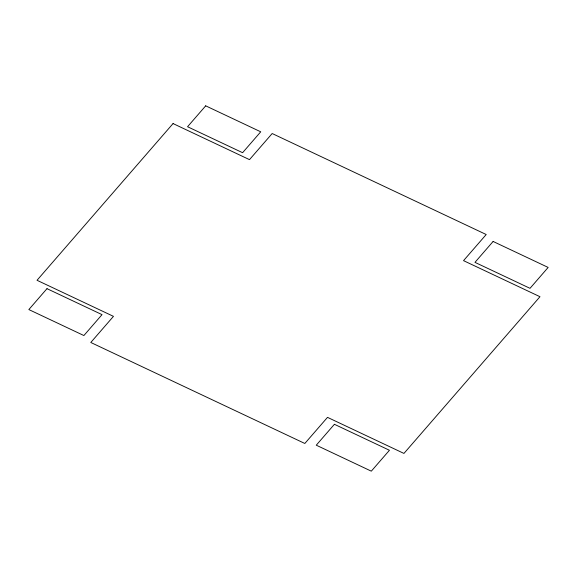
<?xml version="1.0" encoding="UTF-8"?>
<svg xmlns="http://www.w3.org/2000/svg" width="577" height="577" viewBox="0 0 577 577"><rect width="100%" height="100%" fill="white"/><g stroke="black" fill="none" stroke-linecap="round" stroke-linejoin="round"><path stroke-width="0.87" d="M173.057 123.572L37.022 280.285L113.467 316.355L90.791 342.478L304.829 443.475L327.505 417.359L403.943 453.428L539.978 296.715L463.533 260.645L486.209 234.522L272.171 133.525L249.495 159.641L173.057 123.572M46.989 288.666L28.85 309.568L83.889 335.54L102.028 314.638L46.989 288.666M205.693 105.836L187.554 126.731L242.592 152.703L260.732 131.808L205.693 105.836M334.408 424.297L316.268 445.192L371.307 471.164L389.446 450.269L334.408 424.297M493.111 241.46L474.972 262.362L530.011 288.334L548.15 267.432L493.111 241.46"/></g></svg>
